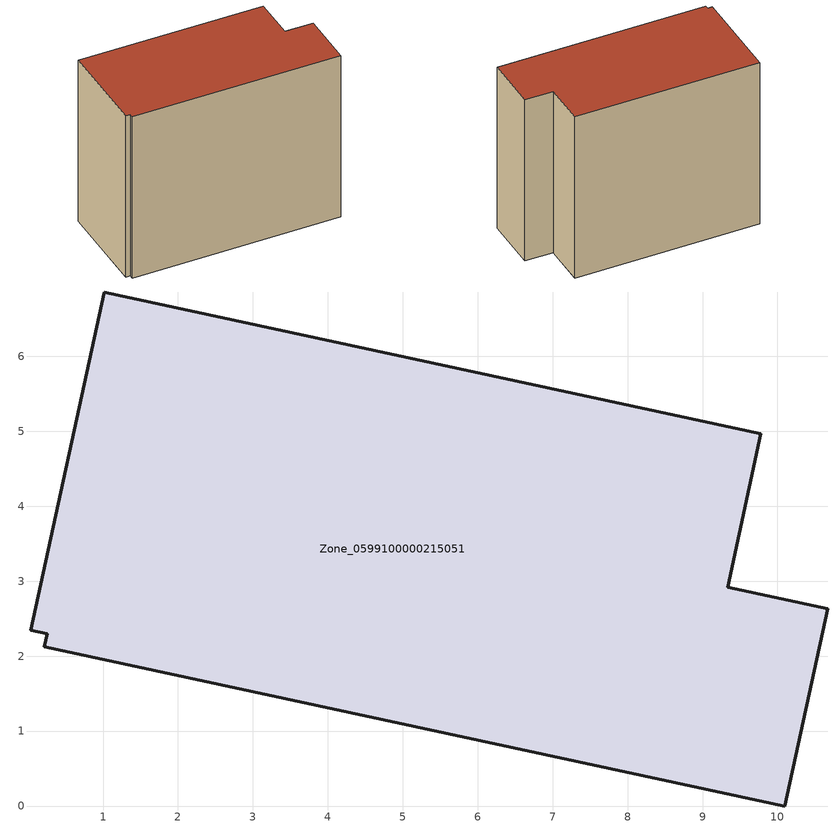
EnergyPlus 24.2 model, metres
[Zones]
Zone_0599100000215051
 floor ground (C_G): 0.21,2.12 0.26,2.3 0.04,2.35 1.02,6.86 9.78,4.97 9.34,2.92 10.67,2.63 10.1,0 z0
 wall outside (C_F): 10.1,0 10.67,2.63 9.34,2.92 9.78,4.97 1.02,6.86 0.04,2.35 0.26,2.3 0.21,2.12 10.1,0 z0:8.59
 roof outside (C_R): 0.04,2.35 0.26,2.3 0.21,2.12 10.1,0 10.67,2.63 9.34,2.92 9.78,4.97 1.02,6.86 z8.59
[BUILDING]
Pand.0599100000215051: North Axis=0; Terrain=City; Loads Convergence Tolerance Value=0.04; Temperature Convergence Tolerance Value=0.4; Solar Distribution=FullExterior; Maximum Number of Warmup Days=25; Minimum Number of Warmup Days=1
[Site:Location]
Rotterdam.The.Hague.AP_ZH_NLD Design_Conditions: Latitude=51.96; Longitude=4.45; Time Zone=1; Elevation=-4.5
[SITE:GROUNDTEMPERATURE:BUILDINGSURFACE]
18, 18, 18, 18, 18, 18, 18, 18, 18, 18, 18, 18
[MATERIAL] Thermal Absorptance=0.9; Solar Absorptance=0.7; Visible Absorptance=0.7
Name | Roughness | Thickness | Conductivity | Density | Specific Heat
G.TI.1975-1991 | MediumSmooth | 0.15 | 0.288461 | 540 | 1210
F.TI.1975-1991 | Rough | 0.3 | 0.230769 | 1920 | 840
R.TI.1975-1991 | MediumRough | 0.2 | 0.153846 | 1500 | 1000
[CONSTRUCTION]
C_G: G.TI.1975-1991
C_F: F.TI.1975-1991
C_R: R.TI.1975-1991
[ZONE]
Zone_0599100000215051: Type=1; Multiplier=1; Ceiling Height=Autocalculate; Volume=Autocalculate; Floor Area=autocalculate; Part of Total Floor Area=Yes
[ZONEINFILTRATION:DESIGNFLOWRATE]
Infil_Zone_0599100000215051: Zone or ZoneList or Space or SpaceList=Zone_0599100000215051; Schedule=AlwaysOn; Design Flow Rate Calculation Method=Flow/Area; Flow Rate per Floor Area=0.003; Constant Term Coefficient=1; Temperature Term Coefficient=0; Velocity Term Coefficient=0; Velocity Squared Term Coefficient=0
[HVACTEMPLATE:ZONE:IDEALLOADSAIRSYSTEM]
Zone_0599100000215051: Maximum Heating Supply Air Temperature=50; Minimum Cooling Supply Air Temperature=13; Maximum Heating Supply Air Humidity Ratio=0.0156; Minimum Cooling Supply Air Humidity Ratio=0.0077; Heating Limit=NoLimit; Cooling Limit=NoLimit; Dehumidification Control Type=ConstantSensibleHeatRatio; Cooling Sensible Heat Ratio=0.7; Dehumidification Setpoint=60; Humidification Control Type=None; Humidification Setpoint=30; Outdoor Air Method=None; Outdoor Air Flow Rate per Person=0.00944; Outdoor Air Flow Rate per Zone Floor Area=0; Outdoor Air Flow Rate per Zone=0; Demand Controlled Ventilation Type=None; Outdoor Air Economizer Type=NoEconomizer; Heat Recovery Type=None; Sensible Heat Recovery Effectiveness=0.7; Latent Heat Recovery Effectiveness=0.65
[ZONECONTROL:THERMOSTAT]
ThermostatControl_Zone_0599100000215051: Zone or ZoneList=Zone_0599100000215051; Control Type Schedule=DualSetpointControlType; Control 1=Thermostat_Zone_0599100000215051; Temperature Difference Between Cutout And Setpoint=0
[THERMOSTATSETPOINT:DUALSETPOINT]
Thermostat_Zone_0599100000215051: Heating Setpoint Temperature Schedule=HeatingSetpoint_Zone_0599100000215051; Cooling Setpoint Temperature Schedule=CoolingSetpoint_Zone_0599100000215051
[SCHEDULE:COMPACT]
HeatingSetpoint_Zone_0599100000215051: Through: 12/31, For: AllDays, Until: 24:00, 21
CoolingSetpoint_Zone_0599100000215051: Through: 12/31, For: AllDays, Until: 24:00, 24
DualSetpointControlType: Through: 12/31, For: AllDays, Until: 24:00, 4
AlwaysOn: Through: 12/31, For: AllDays, Until: 24:00, 1
